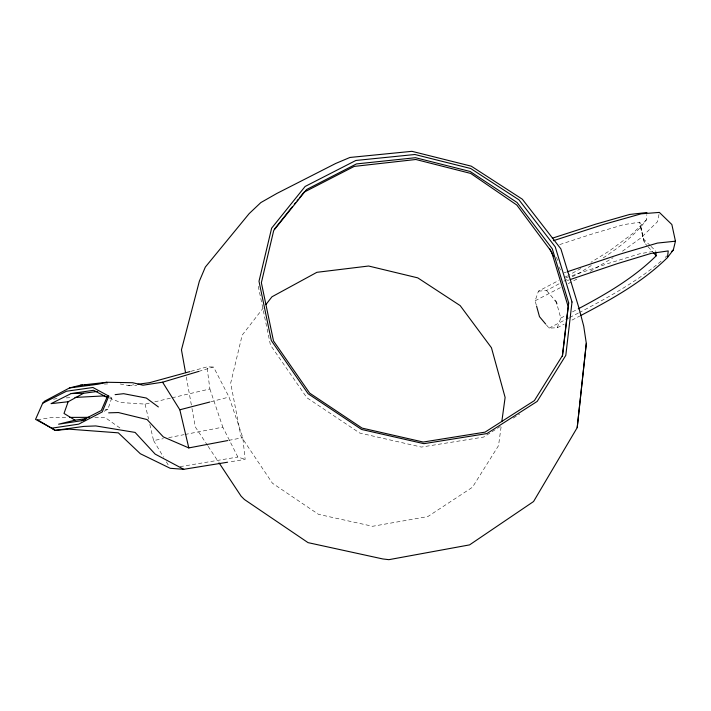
<?xml version="1.0" encoding="UTF-8"?>
<svg xmlns="http://www.w3.org/2000/svg" width="711" height="711" viewBox="0 0 711 711"><rect width="100%" height="100%" fill="white"/><g stroke="black" fill="none" stroke-linecap="round" stroke-linejoin="round"><path stroke-width="0.53" stroke-dasharray="3.56 2.67" d="M603.204 257.897C619.245 247.277 634.985 235.403 646.486 219.77L646.797 214.606M501.077 427.018L498.527 445.628L472.442 487.266L427.8 516.586L372.608 526.282L318.528 514.355L272.437 483.222L240.905 436.181L230.684 383.149L242.193 335.103L263.159 308.112M658.973 214.464L657.586 221.628L640.922 237.883L620.348 252.716M104.126 411.314L107.939 409.172L111.849 397.591L110.045 396.489M536.281 305.019L535.125 300.789L538.476 291.146L558.775 280.436M546.332 324.838L549.079 328.109L557.255 327.753L560.775 318.101L557.148 304.948M646.486 219.77L632.346 233.83L609.407 250.921L590.992 262.288M661.097 261.195C636.505 281.947 607.914 297.554 579.492 312.467M665.176 257.435L666.802 255.924M500.348 426.404L483.747 437.034L421.374 447.077L359.73 433.043L306.876 397.742L270.456 345.057L258.271 286.293M513.262 418.13L519.714 413.998M591.276 265.514L581.18 271.949L569.635 278.134M580.86 268.536L568.436 275.335M590.272 271.326L613.086 257.72M538.476 291.146L546.555 290.515L560.019 283.289M563.867 281.227L568.676 278.65M560.775 318.101L566.605 315.017M572.435 311.925L577.296 309.356M564.57 277.379L567.467 275.841M535.125 300.789L560.384 287.662M568.16 283.627L578.843 278.072M557.255 327.753L564.116 324.189M571.946 320.11L579.785 316.04M549.079 328.109L564.774 320.03M565.752 319.532L568.702 318.013M569.68 317.506L578.505 312.973M566.08 277.699L608.998 263.239L639.553 253.827L654.591 251.152M567.209 280.569L569.289 279.867M564.054 272.855L566.125 272.162M559.744 244.566L593.125 233.67L623.609 224.667L639.776 222.152L644.45 242.798L647.392 246.042M198.653 371.426L213.513 366.992L229.049 397.049L242.815 437.7L245.144 459.386L228.702 462.043M191.019 371.293L206.99 366.903L213.513 366.992M210.865 401.751L229.049 397.049M109.343 397.973L120.594 402.524L145.062 404.106L150.465 402.844M154.785 401.831L170.987 398.044M172.071 397.796L209.878 388.961L206.99 366.903M53.565 399.244L57.6 398.347M105.086 409.749L107.939 409.172M149.817 424.476L153.576 440.562L163.308 438.678M168.72 437.629L183.865 434.688M184.949 434.483L222.81 427.133L237.847 457.022L245.144 459.386M228.773 440.358L242.815 437.7M180.034 466.656L237.847 457.022M37.425 419.748L51.876 417.455L66.194 417.41M120.212 383.984L128.433 385.495L133.704 384.793M66.274 397.893L71.695 397.609M104.393 384.073L107.654 383.922M128.433 385.495L136.761 385.335M94.839 417.321L104.748 417.286L120.852 428.617M109.894 397.493L111.849 397.591M650.227 245.606L643.224 238.709L639.776 222.152M651 246.37L655.666 250.965M648.13 246.85L652.547 251.721M546.555 290.515L554.216 299.473M207.505 445.388L195.294 426.92L191.979 408.461M208.119 446.312L218.499 462.008M153.576 440.562L163.566 457.209M166.338 461.83L168.551 465.527M558.917 266.936L560.952 270.642M556.286 257.284L559.202 263.123M209.878 388.961L222.81 427.133M640.54 227.298L644.45 242.798M145.062 404.106L148.563 419.117M186.326 376.981L191.783 407.376"/><path stroke-width="1.07" d="M219.112 462.932L241.1 496.18L244.388 499.486L308.041 542.635L382.82 558.953L388.881 559.673L469.58 544.884L533.561 501.531L577.208 427.622L586.308 343.369L583.722 326.153L578.736 307.294L560.872 248.868L522.336 199.213L471.26 166.161L411.927 151.327L349.945 157.46L335.716 163.459L276.952 193.401L260.83 202.582L249.143 213.638L205.328 267.078L199.347 281.245L181.456 349.848L185.544 372.644M586.308 343.369L577.208 427.622M562.33 356.202L568.16 306.601L551.62 251.934L516.799 205.026L470.7 173.422L415.846 159.495L354.229 166.401L303.961 192.246L299.811 197.418M580.763 315.533C611.496 299.34 642.513 282.151 667.442 257.613L668.242 250.921L651.16 253.383L617.184 263.701L570.329 279.512M501.824 421.543L505.121 397.449L491.452 347.75L460.177 305.614L417.757 277.859L368.609 266.021L316.884 272.313L271.958 296.789L265.87 304.628M667.442 257.613L673.326 249.908L675.45 241.189L671.859 224.525L659.373 212.411L641.224 213.815L603.923 224.338L553.389 240.691M97.709 391.397L83.498 393.29L68.158 401.742L64.017 413.438L75.002 420.174L86.449 418.583M42.669 403.253L66.452 391.237L92.928 387.495L108.801 396.116L102.206 411.953L78.708 424.156L51.752 428.173L35.55 419.374L42.669 403.253L44.482 401.253L69.536 387.93L80.459 385.22L106.801 382.269L132.673 382.722L143.009 385.211L162.588 382.198L198.653 371.426M108.801 396.116L106.97 397.342L101.273 410.523L81.338 420.743L58.586 424.2L75.002 420.174M274.242 229.333L292.212 206.901M294.283 204.315L295.669 202.591M297.047 200.866L298.433 199.142M655.782 251.925L656.226 255.773C633.759 278.019 606.056 294.158 578.265 308.841M671.699 251.418L673.326 249.908M106.97 397.342L93.594 390.286L71.189 393.547L51.05 403.644L68.158 401.742M567.165 271.815L620.045 254.129L657.417 243.073L675.45 241.189M552.331 238.194L595.854 224.125L629.733 214.438L646.93 212.536M189.953 371.586L149.506 382.696L137.916 384.233M81.338 420.743L85.471 419.641M162.588 382.198L179.83 409.785L209.789 402.035M106.801 382.269L97.771 384.269L69.536 387.93M108.667 412.842L118.426 412.549L147.07 419.552L163.352 436.927L188.806 447.921L227.689 440.562M37.425 419.748L55.12 430.377L68.967 429.151L118.337 432.848L140.334 453.734L170.222 468.3L183.74 469.304L227.6 462.221M115.12 394.649L123.625 393.69L146.333 398.036L158.366 406.941M80.459 385.22L82.618 385.095M84.778 384.98L89.097 384.74M74.948 397.44L104.224 395.894L107.299 397.138M71.189 393.547L83.498 393.29M69.5 417.401L89.328 417.339M183.74 469.304L155.149 454.107L135.099 432.421L95.789 425.933L83.898 426.404L55.12 430.377L51.752 428.173M653.285 252.529L656.226 255.773M554.918 300.282L556.304 301.908L556.864 303.935M545.648 324.02L539.48 316.662L536.574 306.077M549.79 248.921L553.593 256.538M179.83 409.785L188.806 447.921M572.008 301.997L565.805 355.367L537.196 401.395L486.928 433.568L423.916 443.673L361.606 429.462L308.156 393.787L271.326 340.587L259 281.272L271.629 228.178L305.126 186.46L355.873 160.464L414.877 154.5L470.673 168.498L518.994 199.871L555.238 246.868L572.008 301.997M568.711 303.002L562.552 355.42L534.405 400.595L485.035 432.146L423.196 442.038L362.077 428.102L309.649 393.112L273.495 340.925L261.364 282.702L273.708 230.542L306.565 189.526L356.407 163.93L415.482 157.709L470.175 171.484L517.057 202.502L552.287 248.814L568.711 303.002"/></g></svg>
